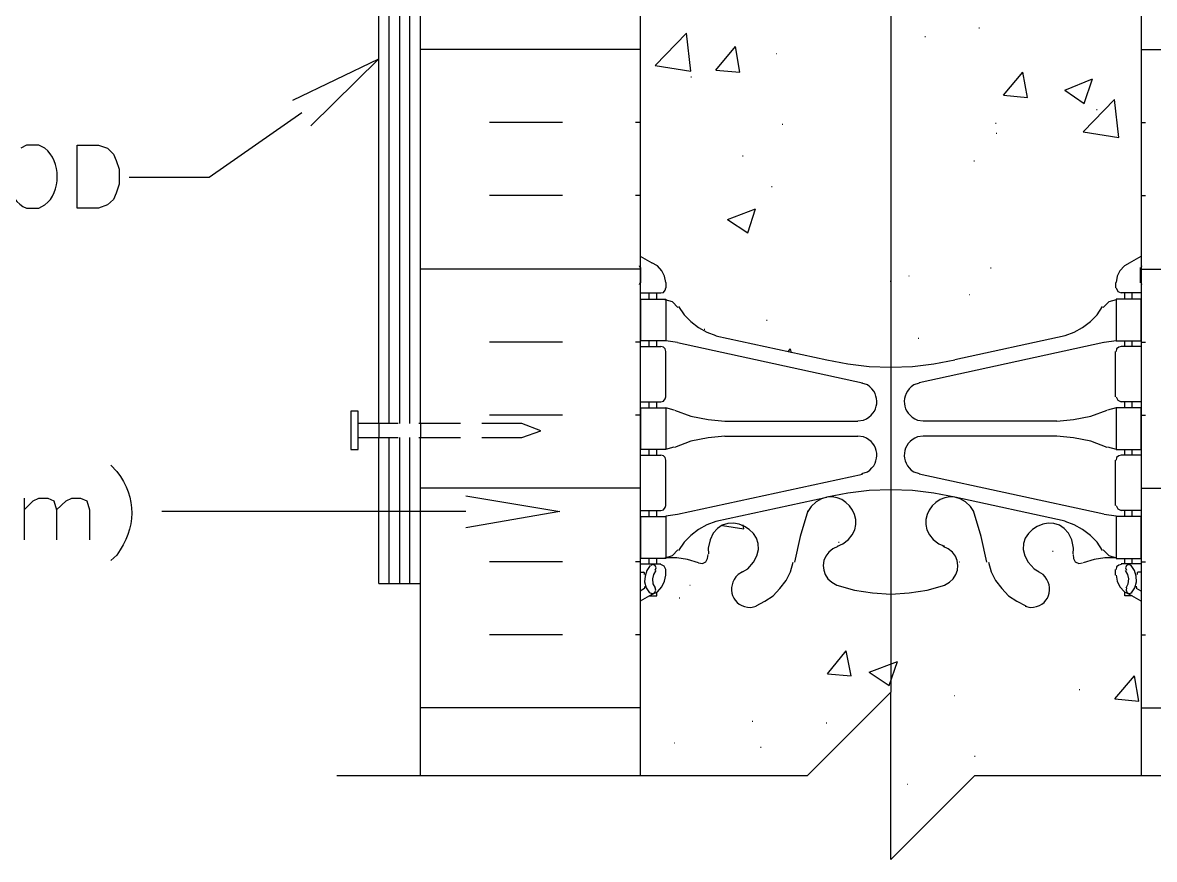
# Model space of a CAD drawing. Header units: millimetres. Extents: x 14 to 201, y 16 to 268.
# Drawn here: x 73.57 to 116.56, y 100.48 to 132.25 of the extents above; entities that cross this region are included whole.
import ezdxf

# ---------------------------------------------------------------- set-up
doc = ezdxf.new("R2010")
doc.units = ezdxf.units.MM
doc.layers.get('0').update_dxf_attribs({"linetype": 'CONTINUOUS'})

msp = doc.modelspace()

# ---------------------------------------------------------------- linework, layer by layer
at = {"color": 0}
for p, q in [((106.553, 194.141), (106.553, 106.828)), ((97.0276, 160.803), (97.0276, 103.653)), ((116.078, 103.653), (116.078, 160.803)), ((87.1001, 117.03), (87.1001, 147.341)), ((88.6876, 117.03), (88.6876, 147.341)), ((83.8412, 129.307), (87.1001, 130.874)), ((87.1001, 130.874), (84.5178, 128.334)), ((84.1802, 128.82), (80.6662, 126.365)), ((73.7235, 127.593), (73.5115, 127.486)), ((74.1895, 127.593), (73.7235, 127.593)), ((74.4224, 127.486), (74.1895, 127.593)), ((75.65, 125.2), (75.65, 127.593)), ((75.65, 127.593), (76.4536, 127.593)), ((76.4536, 127.593), (76.7927, 127.486)), ((76.7927, 127.486), (77.0255, 127.254)), ((77.0255, 127.254), (77.1317, 127.021)), ((77.1317, 127.021), (77.2375, 126.683)), ((77.2375, 126.683), (77.2375, 126.111)), ((77.2375, 126.111), (77.1317, 125.772)), ((80.6662, 126.365), (77.6182, 126.365)), ((77.0255, 125.539), (76.7927, 125.329)), ((77.1317, 125.772), (77.0255, 125.539)), ((73.7235, 125.2), (74.1895, 125.2)), ((74.1895, 125.2), (74.4224, 125.329)), ((76.4536, 125.2), (75.65, 125.2)), ((76.7927, 125.329), (76.4536, 125.2)), ((97.0276, 123.38), (97.4729, 123.126)), ((97.0276, 123.38), (97.4729, 123.126)), ((115.612, 123.126), (116.057, 123.38)), ((115.612, 123.126), (116.057, 123.38)), ((97.0276, 122.957), (97.0068, 123.02)), ((97.0276, 122.957), (97.0068, 123.02)), ((97.0276, 123), (97.0276, 123)), ((97.0276, 123), (97.0276, 123)), ((97.0499, 122.364), (97.0499, 122.957)), ((97.0499, 122.364), (97.0499, 122.957)), ((97.6835, 123.02), (97.4729, 123.126)), ((97.6835, 123.02), (97.4729, 123.126)), ((97.8531, 122.83), (97.6835, 123.02)), ((97.8531, 122.83), (97.6835, 123.02)), ((115.422, 123.02), (115.252, 122.83)), ((115.422, 123.02), (115.252, 122.83)), ((115.634, 123.126), (115.422, 123.02)), ((115.634, 123.126), (115.422, 123.02)), ((116.036, 122.364), (116.036, 122.957)), ((116.036, 122.364), (116.036, 122.957)), ((116.078, 123.02), (116.057, 122.957)), ((116.078, 123.02), (116.057, 122.957)), ((116.057, 123), (116.057, 123)), ((116.057, 123), (116.057, 123)), ((97.9593, 122.618), (97.8531, 122.83)), ((97.9593, 122.618), (97.8531, 122.83)), ((98.002, 122.386), (97.9593, 122.618)), ((98.002, 122.386), (97.9593, 122.618)), ((115.146, 122.618), (115.105, 122.386)), ((115.146, 122.618), (115.105, 122.386)), ((115.252, 122.83), (115.146, 122.618)), ((115.252, 122.83), (115.146, 122.618)), ((97.0068, 122.301), (97.0276, 122.364)), ((97.0068, 122.301), (97.0276, 122.364)), ((97.9166, 122.005), (97.9798, 122.089)), ((97.9166, 122.005), (97.9798, 122.089)), ((97.9798, 122.089), (98.002, 122.174)), ((97.9798, 122.089), (98.002, 122.174)), ((98.002, 122.386), (98.002, 122.174)), ((98.002, 122.386), (98.002, 122.174)), ((115.083, 122.386), (115.083, 122.174)), ((115.083, 122.386), (115.083, 122.174)), ((115.105, 122.174), (115.168, 122.047)), ((115.105, 122.174), (115.168, 122.047)), ((116.057, 122.364), (116.078, 122.301)), ((116.057, 122.364), (116.078, 122.301)), ((97.0276, 121.984), (97.8119, 121.984)), ((97.0276, 121.984), (97.8119, 121.984)), ((97.0499, 121.751), (98.002, 121.751)), ((97.0499, 120.164), (97.0499, 121.751)), ((97.0499, 121.751), (98.002, 121.751)), ((97.0499, 120.164), (97.0499, 121.751)), ((97.3667, 121.751), (97.3667, 121.984)), ((97.3667, 121.751), (97.3667, 121.984)), ((97.663, 121.751), (97.663, 121.984)), ((97.663, 121.751), (97.663, 121.984)), ((97.8119, 121.984), (97.9166, 122.005)), ((97.8119, 121.984), (97.9166, 122.005)), ((98.2557, 121.645), (97.9798, 121.729)), ((98.2557, 121.645), (97.9798, 121.729)), ((98.002, 121.751), (98.002, 120.164)), ((98.002, 121.751), (98.002, 120.164)), ((115.105, 121.729), (114.829, 121.645)), ((115.105, 121.729), (114.829, 121.645)), ((116.057, 121.751), (115.105, 121.751)), ((115.105, 121.751), (115.105, 120.164)), ((116.057, 121.751), (115.105, 121.751)), ((115.105, 121.751), (115.105, 120.164)), ((115.168, 122.047), (115.295, 121.984)), ((115.168, 122.047), (115.295, 121.984)), ((116.078, 121.984), (115.295, 121.984)), ((116.078, 121.984), (115.295, 121.984)), ((115.442, 121.751), (115.442, 121.984)), ((115.442, 121.751), (115.442, 121.984)), ((115.718, 121.751), (115.718, 121.984)), ((115.718, 121.751), (115.718, 121.984)), ((116.057, 120.164), (116.057, 121.751)), ((116.057, 120.164), (116.057, 121.751)), ((98.4677, 121.433), (98.2557, 121.645)), ((98.4677, 121.433), (98.2557, 121.645)), ((98.4885, 121.475), (98.7005, 121.158)), ((98.4885, 121.475), (98.7005, 121.158)), ((114.384, 121.158), (114.596, 121.475)), ((114.384, 121.158), (114.596, 121.475)), ((114.829, 121.645), (114.617, 121.433)), ((114.829, 121.645), (114.617, 121.433)), ((98.7005, 121.158), (98.9542, 120.904)), ((98.7005, 121.158), (98.9542, 120.904)), ((98.9542, 120.904), (99.2505, 120.671)), ((98.9542, 120.904), (99.2505, 120.671)), ((113.834, 120.671), (114.131, 120.904)), ((113.834, 120.671), (114.131, 120.904)), ((114.131, 120.904), (114.384, 121.158)), ((114.131, 120.904), (114.384, 121.158)), ((99.2505, 120.671), (99.5673, 120.501)), ((99.2505, 120.671), (99.5673, 120.501)), ((99.5673, 120.501), (99.9063, 120.374)), ((99.5673, 120.501), (99.9063, 120.374)), ((113.178, 120.374), (113.517, 120.501)), ((113.178, 120.374), (113.517, 120.501)), ((113.517, 120.501), (113.834, 120.671)), ((113.517, 120.501), (113.834, 120.671)), ((97.0276, 119.951), (97.8119, 119.951)), ((97.0276, 119.951), (97.8119, 119.951)), ((98.002, 120.164), (97.0499, 120.164)), ((98.002, 120.164), (97.0499, 120.164)), ((97.3667, 119.951), (97.3667, 120.164)), ((97.3667, 119.951), (97.3667, 120.164)), ((97.663, 119.951), (97.663, 120.164)), ((97.663, 119.951), (97.663, 120.164)), ((97.9166, 119.931), (97.8119, 119.951)), ((97.9166, 119.931), (97.8119, 119.951)), ((98.4458, 120.1), (98.002, 120.164)), ((98.4458, 120.1), (98.002, 120.164)), ((98.4458, 120.1), (105.474, 118.576)), ((98.4458, 120.1), (105.474, 118.576)), ((99.9063, 120.354), (104.119, 119.443)), ((99.9063, 120.354), (104.119, 119.443)), ((114.639, 120.1), (107.633, 118.576)), ((114.639, 120.1), (107.633, 118.576)), ((113.178, 120.354), (108.988, 119.443)), ((113.178, 120.354), (108.988, 119.443)), ((115.105, 120.164), (114.66, 120.1)), ((115.105, 120.164), (114.66, 120.1)), ((115.105, 120.164), (116.057, 120.164)), ((115.105, 120.164), (116.057, 120.164)), ((115.295, 119.951), (115.209, 119.931)), ((115.295, 119.951), (115.209, 119.931)), ((116.078, 119.951), (115.295, 119.951)), ((116.078, 119.951), (115.295, 119.951)), ((115.442, 119.951), (115.442, 120.164)), ((115.442, 119.951), (115.442, 120.164)), ((115.718, 119.951), (115.718, 120.164)), ((115.718, 119.951), (115.718, 120.164)), ((97.9798, 119.867), (97.9166, 119.931)), ((97.9798, 119.867), (97.9166, 119.931)), ((98.002, 119.761), (97.9798, 119.867)), ((98.002, 119.761), (97.9798, 119.867)), ((98.002, 118.047), (98.002, 119.761)), ((98.002, 118.047), (98.002, 119.761)), ((115.083, 118.047), (115.083, 119.761)), ((115.083, 118.047), (115.083, 119.761)), ((115.125, 119.867), (115.105, 119.761)), ((115.125, 119.867), (115.105, 119.761)), ((115.209, 119.931), (115.125, 119.867)), ((115.209, 119.931), (115.125, 119.867)), ((104.119, 119.443), (104.924, 119.295)), ((104.119, 119.443), (104.924, 119.295)), ((104.924, 119.295), (105.727, 119.189)), ((104.924, 119.295), (105.727, 119.189)), ((105.727, 119.189), (106.553, 119.169)), ((105.727, 119.189), (106.553, 119.169)), ((106.553, 119.169), (107.378, 119.189)), ((106.553, 119.169), (107.378, 119.189)), ((107.378, 119.189), (108.183, 119.295)), ((107.378, 119.189), (108.183, 119.295)), ((108.183, 119.295), (108.988, 119.443)), ((108.183, 119.295), (108.988, 119.443)), ((105.664, 118.491), (105.453, 118.554)), ((105.664, 118.491), (105.453, 118.554)), ((107.633, 118.554), (107.421, 118.491)), ((107.633, 118.554), (107.421, 118.491)), ((97.0276, 117.855), (97.8119, 117.855)), ((97.0276, 117.855), (97.8119, 117.855)), ((97.3667, 117.624), (97.3667, 117.855)), ((97.3667, 117.624), (97.3667, 117.855)), ((97.663, 117.624), (97.663, 117.855)), ((97.663, 117.624), (97.663, 117.855)), ((97.8119, 117.855), (97.9166, 117.878)), ((97.8119, 117.855), (97.9166, 117.878)), ((97.9166, 117.878), (97.9798, 117.961)), ((97.9166, 117.878), (97.9798, 117.961)), ((97.9798, 117.961), (98.002, 118.047)), ((97.9798, 117.961), (98.002, 118.047)), ((115.105, 118.047), (115.168, 117.92)), ((115.105, 118.047), (115.168, 117.92)), ((115.168, 117.92), (115.295, 117.855)), ((115.168, 117.92), (115.295, 117.855)), ((116.078, 117.855), (115.295, 117.855)), ((116.078, 117.855), (115.295, 117.855)), ((115.442, 117.624), (115.442, 117.855)), ((115.442, 117.624), (115.442, 117.855)), ((115.718, 117.624), (115.718, 117.855)), ((115.718, 117.624), (115.718, 117.855)), ((86.3177, 117.496), (86.0418, 117.496)), ((86.0418, 117.496), (86.0418, 116.036)), ((86.3177, 116.036), (86.3177, 117.496)), ((97.0499, 117.624), (98.002, 117.624)), ((97.0499, 116.036), (97.0499, 117.624)), ((97.0499, 117.624), (98.002, 117.624)), ((97.0499, 116.036), (97.0499, 117.624)), ((98.002, 117.624), (98.002, 116.036)), ((98.3188, 117.538), (98.002, 117.624)), ((98.3188, 117.538), (98.002, 117.624)), ((98.002, 117.624), (98.002, 116.036)), ((98.3188, 117.538), (98.002, 117.624)), ((98.3188, 117.538), (98.002, 117.624)), ((98.341, 117.538), (98.9542, 117.306)), ((98.341, 117.538), (98.9542, 117.306)), ((98.341, 117.538), (98.9542, 117.306)), ((98.341, 117.538), (98.9542, 117.306)), ((114.151, 117.306), (114.766, 117.538)), ((114.151, 117.306), (114.766, 117.538)), ((114.151, 117.306), (114.766, 117.538)), ((114.151, 117.306), (114.766, 117.538)), ((115.105, 117.624), (114.786, 117.538)), ((115.105, 117.624), (114.786, 117.538)), ((115.105, 117.624), (114.786, 117.538)), ((115.105, 117.624), (114.786, 117.538)), ((116.057, 117.624), (115.105, 117.624)), ((115.105, 117.624), (115.105, 116.036)), ((116.057, 117.624), (115.105, 117.624)), ((115.105, 117.624), (115.105, 116.036)), ((116.057, 116.036), (116.057, 117.624)), ((116.057, 116.036), (116.057, 117.624)), ((87.8417, 117.03), (86.3177, 117.03)), ((90.212, 117.03), (88.6245, 117.03)), ((92.5407, 117.03), (91.0167, 117.03)), ((93.26, 116.756), (92.5407, 117.03)), ((98.9542, 117.306), (99.61, 117.179)), ((98.9542, 117.306), (99.61, 117.179)), ((98.9542, 117.306), (99.61, 117.179)), ((98.9542, 117.306), (99.61, 117.179)), ((99.61, 117.179), (100.245, 117.115)), ((99.61, 117.179), (100.245, 117.115)), ((99.61, 117.179), (100.245, 117.115)), ((99.61, 117.179), (100.245, 117.115)), ((100.245, 117.115), (105.304, 117.115)), ((100.245, 117.115), (105.304, 117.115)), ((105.304, 117.136), (105.517, 117.158)), ((105.304, 117.136), (105.517, 117.158)), ((107.57, 117.158), (107.781, 117.136)), ((107.57, 117.158), (107.781, 117.136)), ((112.861, 117.115), (107.781, 117.115)), ((112.861, 117.115), (107.781, 117.115)), ((112.861, 117.115), (113.495, 117.179)), ((112.861, 117.115), (113.495, 117.179)), ((112.861, 117.115), (113.495, 117.179)), ((112.861, 117.115), (113.495, 117.179)), ((113.495, 117.179), (114.151, 117.306)), ((113.495, 117.179), (114.151, 117.306)), ((113.495, 117.179), (114.151, 117.306)), ((113.495, 117.179), (114.151, 117.306)), ((86.3177, 116.501), (87.8417, 116.501)), ((87.1001, 110.956), (87.1001, 116.501)), ((88.6245, 116.501), (90.212, 116.501)), ((88.6876, 103.653), (88.6876, 116.501)), ((91.0167, 116.501), (92.5407, 116.501)), ((92.5407, 116.501), (93.26, 116.756)), ((100.245, 116.543), (99.61, 116.48)), ((100.245, 116.543), (99.61, 116.48)), ((100.245, 116.543), (105.304, 116.543)), ((100.245, 116.543), (105.304, 116.543)), ((105.517, 116.523), (105.304, 116.543)), ((105.517, 116.523), (105.304, 116.543)), ((107.781, 116.543), (107.57, 116.523)), ((107.781, 116.543), (107.57, 116.523)), ((112.861, 116.543), (107.781, 116.543)), ((112.861, 116.543), (107.781, 116.543)), ((113.495, 116.48), (112.861, 116.543)), ((113.495, 116.48), (112.861, 116.543)), ((98.002, 116.057), (98.3188, 116.141)), ((98.002, 116.057), (98.3188, 116.141)), ((98.9542, 116.353), (98.341, 116.12)), ((98.9542, 116.353), (98.341, 116.12)), ((99.61, 116.48), (98.9542, 116.353)), ((99.61, 116.48), (98.9542, 116.353)), ((114.151, 116.353), (113.495, 116.48)), ((114.151, 116.353), (113.495, 116.48)), ((114.766, 116.12), (114.151, 116.353)), ((114.766, 116.12), (114.151, 116.353)), ((114.786, 116.141), (115.105, 116.057)), ((114.786, 116.141), (115.105, 116.057)), ((86.0418, 116.036), (86.3177, 116.036)), ((86.3177, 116.036), (86.3177, 116.036)), ((97.0276, 115.824), (97.8119, 115.824)), ((97.0276, 115.824), (97.8119, 115.824)), ((98.002, 116.036), (97.0499, 116.036)), ((98.002, 116.036), (97.0499, 116.036)), ((97.3667, 115.824), (97.3667, 116.036)), ((97.3667, 115.824), (97.3667, 116.036)), ((97.663, 115.824), (97.663, 116.036)), ((97.663, 115.824), (97.663, 116.036)), ((97.9166, 115.804), (97.8119, 115.824)), ((97.9166, 115.804), (97.8119, 115.824)), ((97.9798, 115.739), (97.9166, 115.804)), ((97.9798, 115.739), (97.9166, 115.804)), ((98.002, 115.634), (97.9798, 115.739)), ((98.002, 115.634), (97.9798, 115.739)), ((115.105, 116.036), (116.057, 116.036)), ((115.105, 116.036), (116.057, 116.036)), ((115.125, 115.739), (115.105, 115.634)), ((115.125, 115.739), (115.105, 115.634)), ((115.209, 115.804), (115.125, 115.739)), ((115.209, 115.804), (115.125, 115.739)), ((115.295, 115.824), (115.209, 115.804)), ((115.295, 115.824), (115.209, 115.804)), ((116.078, 115.824), (115.295, 115.824)), ((116.078, 115.824), (115.295, 115.824)), ((115.442, 115.824), (115.442, 116.036)), ((115.442, 115.824), (115.442, 116.036)), ((115.718, 115.824), (115.718, 116.036)), ((115.718, 115.824), (115.718, 116.036)), ((76.9193, 115.442), (77.1521, 115.209)), ((98.002, 113.92), (98.002, 115.634)), ((98.002, 113.92), (98.002, 115.634)), ((115.083, 113.92), (115.083, 115.634)), ((115.083, 113.92), (115.083, 115.634)), ((98.4458, 113.581), (105.474, 115.105)), ((98.4458, 113.581), (105.474, 115.105)), ((105.453, 115.125), (105.664, 115.189)), ((105.453, 115.125), (105.664, 115.189)), ((107.421, 115.189), (107.633, 115.125)), ((107.421, 115.189), (107.633, 115.125)), ((114.639, 113.581), (107.633, 115.105)), ((114.639, 113.581), (107.633, 115.105)), ((104.924, 114.384), (104.119, 114.237)), ((104.924, 114.384), (104.119, 114.237)), ((105.727, 114.49), (104.924, 114.384)), ((105.727, 114.49), (104.924, 114.384)), ((106.553, 114.512), (105.727, 114.49)), ((106.553, 114.512), (105.727, 114.49)), ((107.378, 114.49), (106.553, 114.512)), ((107.378, 114.49), (106.553, 114.512)), ((108.183, 114.384), (107.378, 114.49)), ((108.183, 114.384), (107.378, 114.49)), ((108.988, 114.237), (108.183, 114.384)), ((108.988, 114.237), (108.183, 114.384)), ((73.6381, 114.194), (73.6381, 112.606)), ((73.6381, 113.75), (73.9771, 114.088)), ((73.9771, 114.088), (74.1895, 114.194)), ((74.1895, 114.194), (74.5271, 114.194)), ((74.5271, 114.194), (74.76, 114.088)), ((74.76, 114.088), (74.8661, 113.75)), ((74.8661, 113.75), (75.2256, 114.088)), ((75.2256, 114.088), (75.438, 114.194)), ((75.438, 114.194), (75.777, 114.194)), ((75.777, 114.194), (76.0099, 114.088)), ((76.0099, 114.088), (76.1146, 113.75)), ((90.4035, 114.279), (93.9793, 113.687)), ((97.9798, 113.834), (98.002, 113.92)), ((97.9798, 113.834), (98.002, 113.92)), ((99.9063, 113.326), (104.119, 114.237)), ((99.9063, 113.326), (104.119, 114.237)), ((113.178, 113.326), (108.988, 114.237)), ((113.178, 113.326), (108.988, 114.237)), ((115.105, 113.92), (115.168, 113.792)), ((115.105, 113.92), (115.168, 113.792)), ((74.8661, 113.75), (74.8661, 112.606)), ((76.1146, 113.75), (76.1146, 112.606)), ((90.4035, 113.687), (78.8666, 113.687)), ((93.9793, 113.687), (90.4035, 113.072)), ((97.0276, 113.728), (97.8119, 113.728)), ((97.0276, 113.728), (97.8119, 113.728)), ((97.0499, 113.495), (98.002, 113.495)), ((97.0499, 111.908), (97.0499, 113.495)), ((97.0499, 113.495), (98.002, 113.495)), ((97.0499, 111.908), (97.0499, 113.495)), ((97.3667, 113.495), (97.3667, 113.728)), ((97.3667, 113.495), (97.3667, 113.728)), ((97.663, 113.495), (97.663, 113.728)), ((97.663, 113.495), (97.663, 113.728)), ((97.8119, 113.728), (97.9166, 113.75)), ((97.8119, 113.728), (97.9166, 113.75)), ((97.9166, 113.75), (97.9798, 113.834)), ((97.9166, 113.75), (97.9798, 113.834)), ((98.002, 113.517), (98.4458, 113.581)), ((98.002, 113.517), (98.4458, 113.581)), ((98.002, 113.495), (98.002, 111.908)), ((98.002, 113.495), (98.002, 111.908)), ((103.4, 113.707), (103.104, 112.733)), ((103.4, 113.707), (103.104, 112.733)), ((103.527, 113.877), (103.4, 113.687)), ((103.527, 113.877), (103.4, 113.687)), ((109.707, 113.687), (109.58, 113.877)), ((109.707, 113.687), (109.58, 113.877)), ((109.983, 112.733), (109.686, 113.707)), ((109.983, 112.733), (109.686, 113.707)), ((114.66, 113.581), (115.105, 113.517)), ((114.66, 113.581), (115.105, 113.517)), ((116.057, 113.495), (115.105, 113.495)), ((115.105, 113.495), (115.105, 111.908)), ((116.057, 113.495), (115.105, 113.495)), ((115.105, 113.495), (115.105, 111.908)), ((115.168, 113.792), (115.295, 113.728)), ((115.168, 113.792), (115.295, 113.728)), ((116.078, 113.728), (115.295, 113.728)), ((116.078, 113.728), (115.295, 113.728)), ((115.442, 113.495), (115.442, 113.728)), ((115.442, 113.495), (115.442, 113.728)), ((115.718, 113.495), (115.718, 113.728)), ((115.718, 113.495), (115.718, 113.728)), ((116.057, 111.908), (116.057, 113.495)), ((116.057, 111.908), (116.057, 113.495)), ((99.5673, 113.178), (99.2505, 113.009)), ((99.5673, 113.178), (99.2505, 113.009)), ((99.9063, 113.305), (99.5673, 113.178)), ((99.9063, 113.305), (99.5673, 113.178)), ((113.517, 113.178), (113.178, 113.305)), ((113.517, 113.178), (113.178, 113.305)), ((113.834, 113.009), (113.517, 113.178)), ((113.834, 113.009), (113.517, 113.178)), ((98.9542, 112.776), (98.7005, 112.522)), ((98.9542, 112.776), (98.7005, 112.522)), ((99.2505, 113.009), (98.9542, 112.776)), ((99.2505, 113.009), (98.9542, 112.776)), ((103.104, 112.733), (102.891, 111.76)), ((103.104, 112.733), (102.891, 111.76)), ((110.193, 111.76), (109.983, 112.733)), ((110.193, 111.76), (109.983, 112.733)), ((114.131, 112.776), (113.834, 113.009)), ((114.131, 112.776), (113.834, 113.009)), ((114.384, 112.522), (114.131, 112.776)), ((114.384, 112.522), (114.131, 112.776)), ((98.2557, 112.014), (98.4677, 112.226)), ((98.2557, 112.014), (98.4677, 112.226)), ((98.7005, 112.522), (98.4885, 112.204)), ((98.7005, 112.522), (98.4885, 112.204)), ((99.61, 112.29), (99.6322, 112.077)), ((99.61, 112.29), (99.6322, 112.077)), ((104.542, 112.353), (104.352, 112.267)), ((104.542, 112.353), (104.352, 112.267)), ((104.521, 112.373), (104.732, 112.459)), ((104.521, 112.373), (104.732, 112.459)), ((108.373, 112.459), (108.585, 112.373)), ((108.373, 112.459), (108.585, 112.373)), ((108.733, 112.267), (108.543, 112.353)), ((108.733, 112.267), (108.543, 112.353)), ((113.475, 112.077), (113.495, 112.29)), ((113.475, 112.077), (113.495, 112.29)), ((114.596, 112.204), (114.384, 112.522)), ((114.596, 112.204), (114.384, 112.522)), ((114.617, 112.226), (114.829, 112.014)), ((114.617, 112.226), (114.829, 112.014)), ((77.1521, 112.034), (76.9193, 111.824)), ((98.002, 111.908), (97.0499, 111.908)), ((98.002, 111.908), (97.0499, 111.908)), ((97.3667, 111.697), (97.3667, 111.908)), ((97.3667, 111.697), (97.3667, 111.908)), ((97.663, 111.697), (97.663, 111.908)), ((97.663, 111.697), (97.663, 111.908)), ((97.9798, 111.93), (98.2557, 112.014)), ((97.9798, 111.93), (98.2557, 112.014)), ((98.425, 111.93), (98.002, 111.93)), ((98.425, 111.93), (98.002, 111.93)), ((98.8275, 111.867), (98.425, 111.93)), ((98.8275, 111.867), (98.425, 111.93)), ((99.2505, 111.738), (98.8275, 111.867)), ((99.2505, 111.738), (98.8275, 111.867)), ((99.3994, 111.718), (99.526, 111.781)), ((99.3994, 111.718), (99.526, 111.781)), ((99.526, 111.781), (99.5895, 111.908)), ((99.526, 111.781), (99.5895, 111.908)), ((99.5895, 111.908), (99.61, 112.057)), ((99.5895, 111.908), (99.61, 112.057)), ((113.475, 112.057), (113.495, 111.908)), ((113.475, 112.057), (113.495, 111.908)), ((113.495, 111.908), (113.558, 111.781)), ((113.495, 111.908), (113.558, 111.781)), ((113.558, 111.781), (113.687, 111.718)), ((113.558, 111.781), (113.687, 111.718)), ((114.279, 111.867), (113.855, 111.738)), ((114.279, 111.867), (113.855, 111.738)), ((114.68, 111.93), (114.279, 111.867)), ((114.68, 111.93), (114.279, 111.867)), ((115.105, 111.93), (114.68, 111.93)), ((115.105, 111.93), (114.68, 111.93)), ((114.829, 112.014), (115.105, 111.93)), ((114.829, 112.014), (115.105, 111.93)), ((115.105, 111.908), (116.057, 111.908)), ((115.105, 111.908), (116.057, 111.908)), ((115.442, 111.697), (115.442, 111.908)), ((115.442, 111.697), (115.442, 111.908)), ((115.718, 111.697), (115.718, 111.908)), ((115.718, 111.697), (115.718, 111.908)), ((97.0276, 111.697), (97.8119, 111.697)), ((97.0276, 111.697), (97.8119, 111.697)), ((97.0276, 111.379), (97.1543, 111.379)), ((97.0276, 111.379), (97.1543, 111.379)), ((97.1973, 111.358), (97.1543, 111.379)), ((97.1973, 111.358), (97.1543, 111.379)), ((97.1973, 111.294), (97.1973, 111.358)), ((97.1973, 111.294), (97.1973, 111.358)), ((97.2827, 111.442), (97.2178, 111.231)), ((97.2827, 111.442), (97.2178, 111.231)), ((97.4094, 111.633), (97.2827, 111.442)), ((97.4094, 111.633), (97.2827, 111.442)), ((97.5155, 111.675), (97.4302, 111.633)), ((97.5155, 111.675), (97.4302, 111.633)), ((97.5995, 111.633), (97.5155, 111.675)), ((97.5995, 111.633), (97.5155, 111.675)), ((97.6203, 111.442), (97.536, 111.294)), ((97.6203, 111.442), (97.536, 111.294)), ((97.6422, 111.548), (97.5995, 111.633)), ((97.6422, 111.548), (97.5995, 111.633)), ((97.5995, 111.464), (97.6422, 111.548)), ((97.5995, 111.464), (97.6422, 111.548)), ((97.9385, 111.611), (97.8119, 111.675)), ((97.9385, 111.611), (97.8119, 111.675)), ((98.002, 111.485), (97.9385, 111.611)), ((98.002, 111.485), (97.9385, 111.611)), ((98.002, 111.274), (98.002, 111.485)), ((98.002, 111.274), (98.002, 111.485)), ((99.2505, 111.738), (99.3994, 111.718)), ((99.2505, 111.738), (99.3994, 111.718)), ((100.922, 111.401), (100.754, 111.294)), ((100.922, 111.401), (100.754, 111.294)), ((100.922, 111.401), (101.114, 111.505)), ((100.922, 111.401), (101.114, 111.505)), ((102.574, 111.062), (102.742, 111.401)), ((102.574, 111.062), (102.742, 111.401)), ((102.742, 111.401), (102.848, 111.76)), ((102.742, 111.401), (102.848, 111.76)), ((110.257, 111.76), (110.363, 111.401)), ((110.257, 111.76), (110.363, 111.401)), ((110.363, 111.401), (110.532, 111.062)), ((110.363, 111.401), (110.532, 111.062)), ((111.993, 111.505), (112.183, 111.401)), ((111.993, 111.505), (112.183, 111.401)), ((112.332, 111.294), (112.163, 111.401)), ((112.332, 111.294), (112.163, 111.401)), ((113.687, 111.718), (113.834, 111.738)), ((113.687, 111.718), (113.834, 111.738)), ((115.083, 111.274), (115.083, 111.485)), ((115.083, 111.274), (115.083, 111.485)), ((115.125, 111.591), (115.105, 111.485)), ((115.125, 111.591), (115.105, 111.485)), ((115.209, 111.654), (115.125, 111.591)), ((115.209, 111.654), (115.125, 111.591)), ((115.295, 111.675), (115.209, 111.654)), ((115.295, 111.675), (115.209, 111.654)), ((116.078, 111.697), (115.295, 111.697)), ((116.078, 111.697), (115.295, 111.697)), ((115.507, 111.633), (115.465, 111.548)), ((115.507, 111.633), (115.465, 111.548)), ((115.465, 111.548), (115.507, 111.464)), ((115.465, 111.548), (115.507, 111.464)), ((115.548, 111.294), (115.465, 111.442)), ((115.548, 111.294), (115.465, 111.442)), ((115.591, 111.675), (115.507, 111.633)), ((115.591, 111.675), (115.507, 111.633)), ((115.675, 111.633), (115.591, 111.675)), ((115.675, 111.633), (115.591, 111.675)), ((115.804, 111.442), (115.675, 111.633)), ((115.804, 111.442), (115.675, 111.633)), ((115.867, 111.231), (115.804, 111.442)), ((115.867, 111.231), (115.804, 111.442)), ((115.951, 111.379), (115.908, 111.358)), ((115.951, 111.379), (115.908, 111.358)), ((115.908, 111.358), (115.908, 111.294)), ((115.908, 111.358), (115.908, 111.294)), ((116.078, 111.379), (115.951, 111.379)), ((116.078, 111.379), (115.951, 111.379)), ((87.1001, 110.956), (88.6876, 110.956)), ((97.2178, 111.231), (97.1973, 111.019)), ((97.2178, 111.231), (97.1973, 111.019)), ((97.1973, 111.019), (97.2605, 110.786)), ((97.1973, 111.019), (97.2605, 110.786)), ((97.536, 111.294), (97.4933, 111.125)), ((97.536, 111.294), (97.4933, 111.125)), ((97.4933, 111.125), (97.5155, 110.935)), ((97.4933, 111.125), (97.5155, 110.935)), ((97.5155, 110.935), (97.5995, 110.786)), ((97.5155, 110.935), (97.5995, 110.786)), ((97.8531, 110.829), (97.9593, 111.041)), ((97.8531, 110.829), (97.9593, 111.041)), ((97.9593, 111.041), (98.002, 111.274)), ((97.9593, 111.041), (98.002, 111.274)), ((102.342, 110.765), (102.574, 111.062)), ((102.342, 110.765), (102.574, 111.062)), ((104.309, 110.998), (104.499, 110.892)), ((104.309, 110.998), (104.499, 110.892)), ((108.585, 110.892), (108.775, 110.998)), ((108.585, 110.892), (108.775, 110.998)), ((110.532, 111.062), (110.765, 110.765)), ((110.532, 111.062), (110.765, 110.765)), ((115.105, 111.274), (115.146, 111.041)), ((115.105, 111.274), (115.146, 111.041)), ((115.146, 111.041), (115.252, 110.829)), ((115.146, 111.041), (115.252, 110.829)), ((115.485, 110.786), (115.571, 110.935)), ((115.485, 110.786), (115.571, 110.935)), ((115.591, 111.125), (115.548, 111.294)), ((115.591, 111.125), (115.548, 111.294)), ((115.571, 110.935), (115.591, 111.125)), ((115.571, 110.935), (115.591, 111.125)), ((115.824, 110.786), (115.888, 111.019)), ((115.824, 110.786), (115.888, 111.019)), ((115.888, 111.019), (115.867, 111.231)), ((115.888, 111.019), (115.867, 111.231)), ((97.1973, 110.765), (97.0276, 110.659)), ((97.1973, 110.765), (97.0276, 110.659)), ((97.4729, 110.532), (97.0276, 110.279)), ((97.4729, 110.532), (97.0276, 110.279)), ((97.1973, 110.765), (97.2178, 110.849)), ((97.1973, 110.765), (97.2178, 110.849)), ((97.2605, 110.786), (97.3875, 110.596)), ((97.2605, 110.786), (97.3875, 110.596)), ((97.3667, 110.49), (97.663, 110.49)), ((97.3667, 110.49), (97.663, 110.49)), ((97.3875, 110.617), (97.4729, 110.575)), ((97.3875, 110.617), (97.4729, 110.575)), ((97.4729, 110.532), (97.6835, 110.639)), ((97.4729, 110.532), (97.6835, 110.639)), ((97.4729, 110.575), (97.579, 110.596)), ((97.4729, 110.575), (97.579, 110.596)), ((97.579, 110.596), (97.6203, 110.702)), ((97.579, 110.596), (97.6203, 110.702)), ((97.6203, 110.702), (97.5995, 110.786)), ((97.6203, 110.702), (97.5995, 110.786)), ((97.663, 110.49), (97.663, 110.617)), ((97.663, 110.49), (97.663, 110.617)), ((97.6835, 110.639), (97.8531, 110.829)), ((97.6835, 110.639), (97.8531, 110.829)), ((101.769, 110.279), (102.086, 110.49)), ((101.769, 110.279), (102.086, 110.49)), ((102.086, 110.49), (102.342, 110.765)), ((102.086, 110.49), (102.342, 110.765)), ((104.499, 110.892), (105.178, 110.702)), ((104.499, 110.892), (105.178, 110.702)), ((105.178, 110.702), (105.854, 110.596)), ((105.178, 110.702), (105.854, 110.596)), ((105.854, 110.596), (106.553, 110.553)), ((105.854, 110.596), (106.553, 110.553)), ((106.553, 110.553), (107.251, 110.596)), ((106.553, 110.553), (107.251, 110.596)), ((107.251, 110.596), (107.929, 110.702)), ((107.251, 110.596), (107.929, 110.702)), ((107.929, 110.702), (108.606, 110.892)), ((107.929, 110.702), (108.606, 110.892)), ((110.765, 110.765), (111.019, 110.49)), ((110.765, 110.765), (111.019, 110.49)), ((111.019, 110.49), (111.337, 110.279)), ((111.019, 110.49), (111.337, 110.279)), ((115.252, 110.829), (115.422, 110.639)), ((115.252, 110.829), (115.422, 110.639)), ((115.422, 110.639), (115.634, 110.532)), ((115.422, 110.639), (115.634, 110.532)), ((115.442, 110.49), (115.442, 110.617)), ((115.442, 110.49), (115.442, 110.617)), ((115.718, 110.49), (115.442, 110.49)), ((115.718, 110.49), (115.442, 110.49)), ((115.507, 110.786), (115.485, 110.702)), ((115.507, 110.786), (115.485, 110.702)), ((115.485, 110.702), (115.528, 110.596)), ((115.485, 110.702), (115.528, 110.596)), ((115.528, 110.596), (115.634, 110.575)), ((115.528, 110.596), (115.634, 110.575)), ((116.057, 110.279), (115.612, 110.532)), ((116.057, 110.279), (115.612, 110.532)), ((115.634, 110.575), (115.718, 110.617)), ((115.634, 110.575), (115.718, 110.617)), ((115.697, 110.596), (115.824, 110.786)), ((115.697, 110.596), (115.824, 110.786)), ((115.867, 110.849), (115.888, 110.765)), ((115.867, 110.849), (115.888, 110.765)), ((116.057, 110.659), (115.888, 110.765)), ((116.057, 110.659), (115.888, 110.765)), ((101.24, 110.046), (101.431, 110.087)), ((101.24, 110.046), (101.431, 110.087)), ((101.431, 110.109), (101.769, 110.279)), ((101.431, 110.109), (101.769, 110.279)), ((111.337, 110.279), (111.675, 110.109)), ((111.337, 110.279), (111.675, 110.109)), ((111.654, 110.087), (111.844, 110.046)), ((111.654, 110.087), (111.844, 110.046)), ((106.553, 106.828), (103.378, 103.653)), ((106.553, 100.478), (106.553, 106.828)), ((103.378, 103.653), (85.5126, 103.653)), ((109.728, 103.653), (106.553, 100.478)), ((137.9, 103.653), (109.728, 103.653))]:
    msp.add_line(p, q, dxfattribs=at)
at = {"color": 252}
for p, q in [((87.5026, 117.03), (87.5026, 147.341)), ((87.9052, 117.03), (87.9052, 147.341)), ((88.2869, 117.03), (88.2869, 147.341)), ((109.897, 132.059), (109.918, 132.059)), ((97.5995, 130.62), (98.7848, 131.846)), ((98.9542, 130.408), (98.7848, 131.846)), ((107.844, 131.72), (107.866, 131.72)), ((97.0276, 131.233), (88.6876, 131.233)), ((99.9063, 130.451), (100.648, 131.34)), ((100.817, 130.365), (100.648, 131.34)), ((116.078, 131.233), (124.418, 131.233)), ((102.193, 131.084), (102.213, 131.084)), ((97.5995, 130.62), (98.9542, 130.408)), ((99.9063, 130.451), (100.817, 130.365)), ((110.829, 129.497), (111.57, 130.365)), ((111.738, 129.413), (111.57, 130.365)), ((98.9542, 130.196), (98.975, 130.196)), ((113.158, 129.689), (114.216, 130.112)), ((113.897, 129.18), (114.216, 130.112)), ((110.829, 129.497), (111.738, 129.413)), ((113.158, 129.689), (113.897, 129.18)), ((113.855, 128.101), (115.042, 129.329)), ((115.209, 127.889), (115.042, 129.329)), ((114.363, 128.947), (114.384, 128.947)), ((94.0855, 128.461), (91.313, 128.461)), ((97.0276, 128.461), (96.8583, 128.461)), ((102.425, 128.397), (102.446, 128.397)), ((110.532, 128.439), (110.553, 128.439)), ((113.855, 128.101), (115.209, 127.889)), ((116.078, 128.461), (116.227, 128.461)), ((110.553, 128.058), (110.575, 128.058)), ((100.922, 127.19), (100.944, 127.19)), ((109.707, 127), (109.728, 127)), ((102.023, 126.026), (102.045, 126.026)), ((94.0855, 125.688), (91.313, 125.688)), ((97.0276, 125.688), (96.8583, 125.688)), ((116.078, 125.688), (116.227, 125.688)), ((100.352, 124.777), (101.41, 125.18)), ((101.114, 124.27), (101.41, 125.18)), ((100.352, 124.777), (101.114, 124.27)), ((97.0276, 122.893), (88.6876, 122.893)), ((107.231, 122.64), (107.251, 122.64)), ((110.342, 122.936), (110.363, 122.936)), ((116.078, 122.893), (124.418, 122.893)), ((106.532, 122.428), (106.553, 122.428)), ((109.538, 121.921), (109.558, 121.921)), ((101.833, 120.946), (101.854, 120.946)), ((99.4625, 120.607), (99.4833, 120.607)), ((94.0855, 120.121), (91.313, 120.121)), ((97.0276, 120.121), (96.8583, 120.121)), ((107.59, 120.27), (107.611, 120.27)), ((116.078, 120.121), (116.227, 120.121)), ((102.658, 119.761), (102.742, 119.867)), ((102.785, 119.718), (102.742, 119.867)), ((87.1001, 117.03), (87.1001, 116.501)), ((88.6876, 117.03), (88.6876, 116.501)), ((94.0855, 117.348), (91.313, 117.348)), ((97.0276, 117.348), (96.8583, 117.348)), ((116.078, 117.348), (116.227, 117.348)), ((87.5026, 110.956), (87.5026, 116.501)), ((87.9052, 110.956), (87.9052, 116.501)), ((88.2869, 110.956), (88.2869, 116.501)), ((97.0276, 114.576), (88.6876, 114.576)), ((116.078, 114.576), (124.418, 114.576)), ((100.161, 113.158), (100.965, 113.029)), ((100.965, 113.029), (100.944, 113.178)), ((104.563, 112.522), (104.585, 112.522)), ((94.0855, 111.781), (91.313, 111.781)), ((97.0276, 111.781), (96.8583, 111.781)), ((109.157, 111.781), (109.178, 111.781)), ((112.692, 112.183), (112.713, 112.183)), ((116.078, 111.781), (116.227, 111.781)), ((98.9115, 110.892), (98.9334, 110.892)), ((98.509, 110.406), (98.5312, 110.406)), ((94.0855, 109.008), (91.313, 109.008)), ((97.0276, 109.008), (96.8583, 109.008)), ((116.078, 109.008), (116.227, 109.008)), ((104.14, 107.527), (104.859, 108.395)), ((105.051, 107.442), (104.859, 108.395)), ((105.727, 107.59), (106.808, 107.993)), ((106.489, 107.082), (106.808, 107.993)), ((104.14, 107.527), (105.051, 107.442)), ((105.727, 107.59), (106.489, 107.082)), ((115.062, 106.575), (115.804, 107.442)), ((115.971, 106.489), (115.804, 107.442)), ((108.966, 106.702), (108.988, 106.702)), ((113.707, 106.934), (113.728, 106.934)), ((97.0276, 106.236), (88.6876, 106.236)), ((115.062, 106.575), (115.971, 106.489)), ((116.078, 106.236), (124.418, 106.236)), ((101.283, 105.727), (101.304, 105.727)), ((104.097, 105.664), (104.119, 105.664)), ((98.3188, 104.902), (98.341, 104.902)), ((101.6, 104.732), (101.621, 104.732)), ((116.057, 104.859), (116.078, 104.859)), ((109.728, 104.395), (109.75, 104.395)), ((107.167, 103.335), (107.188, 103.335))]:
    msp.add_line(p, q, dxfattribs=at)
at = {"color": 0}
for points in [[(73.2786, 127.254), (72.8528, 126.595), (72.952, 125.548), (73.7235, 125.2)], [(74.4224, 125.329), (75.0563, 125.815), (75.0369, 126.975), (74.4224, 127.486)], [(105.517, 117.158), (106.124, 117.398), (106.196, 118.129), (105.664, 118.491)], [(105.517, 117.158), (106.124, 117.398), (106.196, 118.129), (105.664, 118.491)], [(107.421, 118.491), (106.889, 118.129), (106.96, 117.398), (107.57, 117.158)], [(107.421, 118.491), (106.889, 118.129), (106.96, 117.398), (107.57, 117.158)], [(105.664, 115.189), (106.196, 115.551), (106.124, 116.282), (105.517, 116.523)], [(105.664, 115.189), (106.196, 115.551), (106.124, 116.282), (105.517, 116.523)], [(107.57, 116.523), (106.96, 116.282), (106.889, 115.551), (107.421, 115.189)], [(107.57, 116.523), (106.96, 116.282), (106.889, 115.551), (107.421, 115.189)], [(77.1521, 115.209), (77.9226, 114.197), (77.8923, 113.054), (77.1521, 112.034)], [(104.732, 112.459), (106.011, 113.298), (104.528, 114.985), (103.527, 113.877)], [(104.732, 112.459), (106.011, 113.298), (104.528, 114.985), (103.527, 113.877)], [(109.58, 113.877), (108.577, 114.985), (107.096, 113.298), (108.373, 112.459)], [(109.58, 113.877), (108.577, 114.985), (107.096, 113.298), (108.373, 112.459)], [(101.114, 111.505), (102.536, 112.852), (99.8622, 114.209), (99.61, 112.29)], [(101.114, 111.505), (102.536, 112.852), (99.8622, 114.209), (99.61, 112.29)], [(113.495, 112.29), (113.243, 114.209), (110.571, 112.853), (111.993, 111.505)], [(113.495, 112.29), (113.243, 114.209), (110.571, 112.853), (111.993, 111.505)], [(104.352, 112.267), (103.874, 111.975), (103.867, 111.315), (104.309, 110.998)], [(104.352, 112.267), (103.874, 111.975), (103.867, 111.315), (104.309, 110.998)], [(108.775, 110.998), (109.218, 111.315), (109.211, 111.975), (108.733, 112.267)], [(108.775, 110.998), (109.218, 111.315), (109.211, 111.975), (108.733, 112.267)], [(100.754, 111.294), (100.255, 110.833), (100.529, 110.035), (101.24, 110.046)], [(100.754, 111.294), (100.255, 110.833), (100.529, 110.035), (101.24, 110.046)], [(111.844, 110.046), (112.557, 110.035), (112.83, 110.833), (112.332, 111.294)], [(111.844, 110.046), (112.557, 110.035), (112.83, 110.833), (112.332, 111.294)]]:
    msp.add_open_spline(points, degree=3, dxfattribs=at)

doc.saveas('drawing.dxf')
